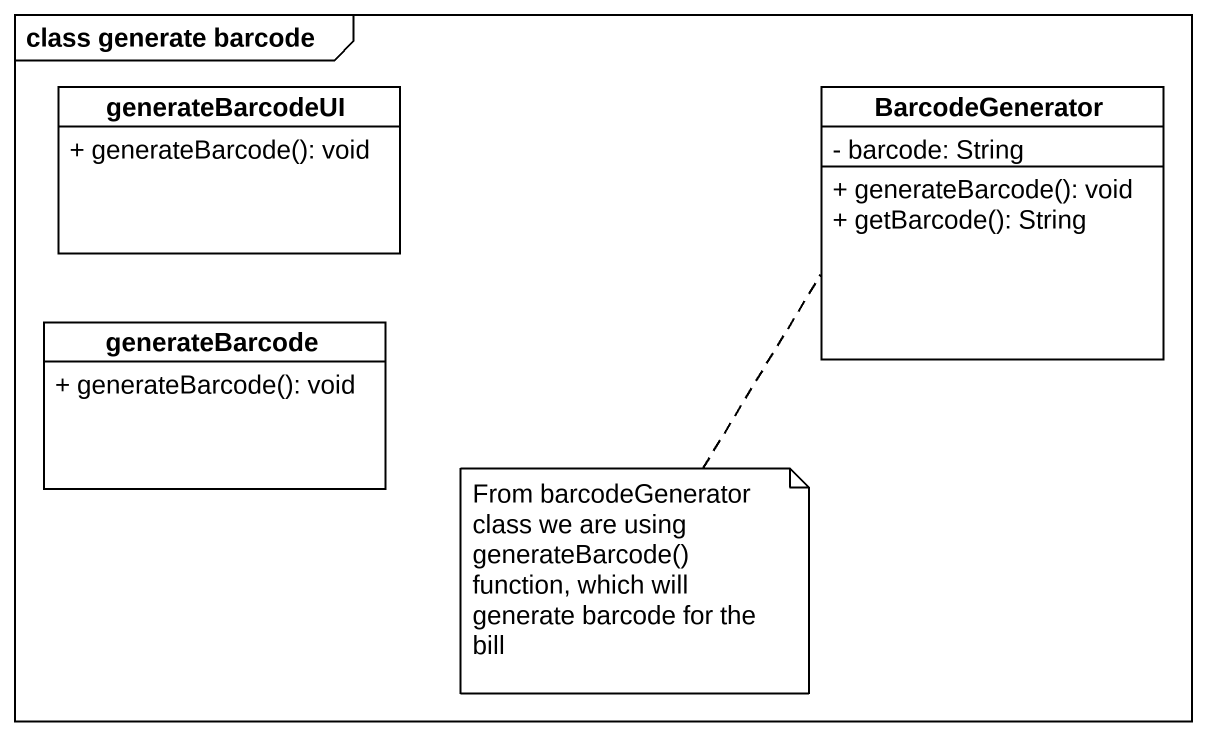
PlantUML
@startuml
mainframe class generate barcode
hide circle
hide empty members
skinparam classAttributeIconSize 0
class generateBarcodeUI {
  + generateBarcode(): void
}
class BarcodeGenerator {
  - barcode: String
  + generateBarcode(): void
  + getBarcode(): String
}
class generateBarcode {
  + generateBarcode(): void
}
note bottom of BarcodeGenerator : From barcodeGenerator class we are using generateBarcode() function, which will generate barcode for the bill
@enduml
